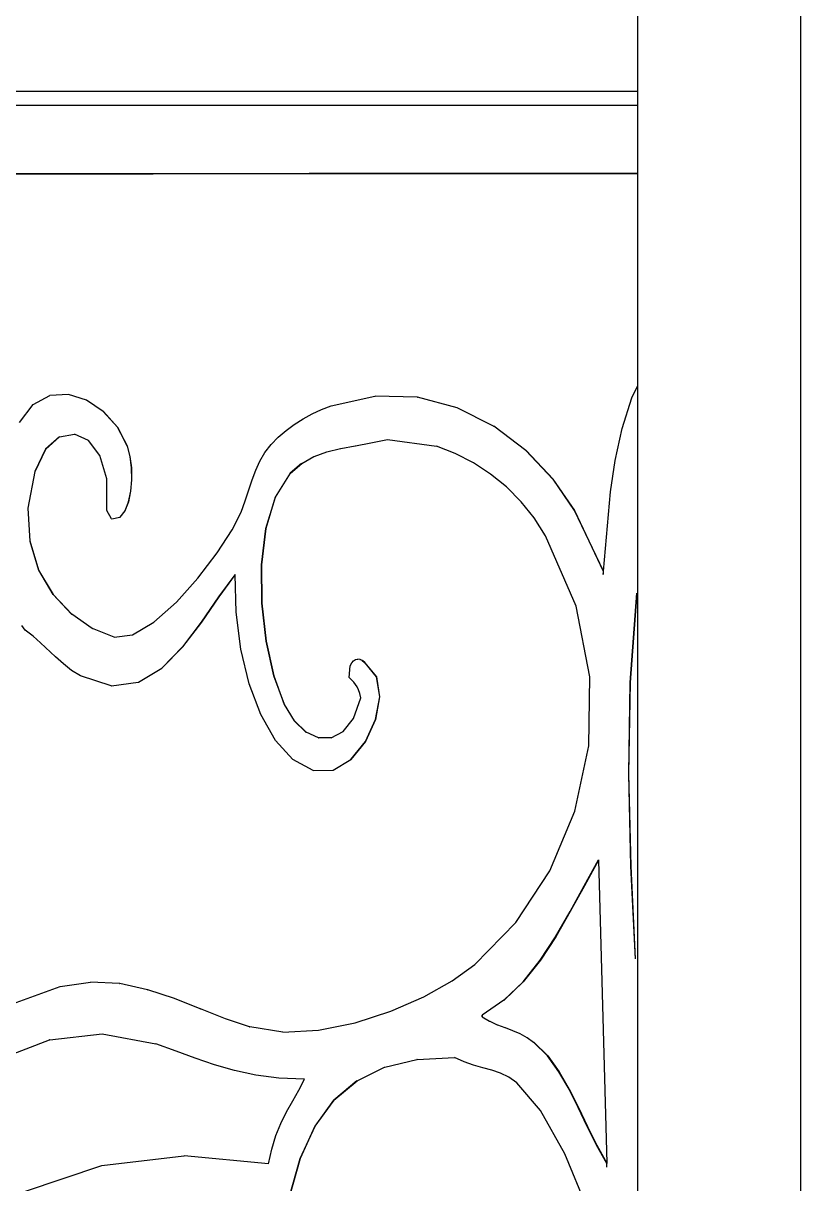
# Model space of a CAD drawing. Header units: inches. Extents: x 1397 to 20304, y -27267 to -746.
# Drawn here: x 2812 to 2821.55, y -9210.59 to -9196.33 of the extents above; entities that cross this region are included whole.
import ezdxf

# ---------------------------------------------------------------- set-up
doc = ezdxf.new("R2010")
doc.units = ezdxf.units.IN
doc.header["$LTSCALE"] = 17
doc.header["$MEASUREMENT"] = 0
doc.layers.add('OUTLINE', color=1, linetype='Continuous', lineweight=25)

msp = doc.modelspace()

# ---------------------------------------------------------------- linework, layer by layer
for p, q in [((2805.876, -9197.338), (2819.555, -9197.338)), ((2808.33, -9198.178), (2815.516, -9198.178)), ((2809.765, -9198.188), (2815.516, -9198.178)), ((2815.519, -9198.178), (2815.516, -9198.178)), ((2819.555, -9198.171), (2815.519, -9198.178)), ((2815.519, -9198.178), (2819.555, -9198.178)), ((2812.559, -9200.89), (2812.333, -9200.903)), ((2812.781, -9200.96), (2812.559, -9200.89)), ((2819.48, -9200.933), (2819.555, -9200.781)), ((2811.957, -9201.236), (2812.127, -9201.014)), ((2812.127, -9201.014), (2812.333, -9200.903)), ((2812.781, -9200.96), (2812.783, -9200.96)), ((2812.988, -9201.099), (2812.783, -9200.96)), ((2815.668, -9201.075), (2815.785, -9201.03)), ((2815.785, -9201.03), (2816.325, -9200.911)), ((2816.325, -9200.911), (2816.328, -9200.911)), ((2816.844, -9200.926), (2816.328, -9200.911)), ((2816.844, -9200.926), (2816.847, -9200.926)), ((2817.333, -9201.056), (2816.847, -9200.926)), ((2819.361, -9201.307), (2819.48, -9200.933)), ((2812.988, -9201.099), (2812.991, -9201.099)), ((2812.988, -9201.099), (2813.161, -9201.293)), ((2813.164, -9201.293), (2812.991, -9201.099)), ((2815.441, -9201.19), (2815.553, -9201.129)), ((2815.553, -9201.129), (2815.668, -9201.075)), ((2817.333, -9201.056), (2817.336, -9201.056)), ((2817.781, -9201.281), (2817.336, -9201.056)), ((2813.161, -9201.293), (2813.164, -9201.293)), ((2813.161, -9201.293), (2813.282, -9201.527)), ((2813.284, -9201.527), (2813.164, -9201.293)), ((2815.232, -9201.335), (2815.334, -9201.259)), ((2815.334, -9201.259), (2815.441, -9201.19)), ((2817.781, -9201.281), (2817.783, -9201.281)), ((2818.177, -9201.579), (2817.783, -9201.281)), ((2819.276, -9201.702), (2819.361, -9201.307)), ((2812.448, -9201.412), (2812.279, -9201.564)), ((2812.282, -9201.564), (2812.451, -9201.412)), ((2812.448, -9201.412), (2812.451, -9201.412)), ((2812.451, -9201.412), (2812.633, -9201.378)), ((2812.806, -9201.455), (2812.633, -9201.378)), ((2812.947, -9201.641), (2812.806, -9201.455)), ((2815.049, -9201.507), (2815.137, -9201.417)), ((2815.137, -9201.417), (2815.232, -9201.335)), ((2816.276, -9201.487), (2816.477, -9201.444)), ((2816.477, -9201.444), (2817.081, -9201.527)), ((2812.279, -9201.564), (2812.148, -9201.838)), ((2812.151, -9201.838), (2812.282, -9201.564)), ((2812.279, -9201.564), (2812.282, -9201.564)), ((2813.282, -9201.527), (2813.284, -9201.527)), ((2813.282, -9201.527), (2813.315, -9201.652)), ((2813.318, -9201.652), (2813.284, -9201.527)), ((2814.972, -9201.604), (2815.049, -9201.507)), ((2815.576, -9201.653), (2815.732, -9201.594)), ((2815.732, -9201.594), (2815.734, -9201.594)), ((2815.734, -9201.594), (2815.901, -9201.553)), ((2815.901, -9201.553), (2815.904, -9201.553)), ((2815.904, -9201.553), (2816.081, -9201.521)), ((2816.081, -9201.521), (2816.084, -9201.521)), ((2816.084, -9201.521), (2816.273, -9201.487)), ((2816.276, -9201.487), (2816.273, -9201.487)), ((2817.311, -9201.617), (2817.081, -9201.527)), ((2818.177, -9201.579), (2818.18, -9201.579)), ((2818.177, -9201.579), (2818.511, -9201.93)), ((2818.514, -9201.93), (2818.18, -9201.579)), ((2813.03, -9201.929), (2812.947, -9201.641)), ((2813.315, -9201.652), (2813.318, -9201.652)), ((2813.315, -9201.652), (2813.333, -9201.792)), ((2813.336, -9201.792), (2813.318, -9201.652)), ((2814.86, -9201.821), (2814.911, -9201.709)), ((2814.911, -9201.709), (2814.972, -9201.604)), ((2815.424, -9201.738), (2815.284, -9201.859)), ((2815.287, -9201.859), (2815.427, -9201.738)), ((2815.424, -9201.738), (2815.427, -9201.738)), ((2815.427, -9201.738), (2815.573, -9201.653)), ((2815.573, -9201.653), (2815.576, -9201.653)), ((2817.533, -9201.731), (2817.311, -9201.617)), ((2817.743, -9201.868), (2817.533, -9201.731)), ((2819.216, -9202.087), (2819.276, -9201.702)), ((2812.148, -9201.838), (2812.063, -9202.287)), ((2812.066, -9202.287), (2812.151, -9201.838)), ((2812.148, -9201.838), (2812.151, -9201.838)), ((2813.333, -9201.792), (2813.336, -9201.792)), ((2813.333, -9201.792), (2813.336, -9201.938)), ((2813.339, -9201.938), (2813.336, -9201.792)), ((2814.817, -9201.94), (2814.86, -9201.821)), ((2815.284, -9201.859), (2815.099, -9202.152)), ((2815.101, -9202.152), (2815.287, -9201.859)), ((2815.284, -9201.859), (2815.287, -9201.859)), ((2817.939, -9202.027), (2817.743, -9201.868)), ((2813.031, -9202.315), (2813.03, -9201.929)), ((2813.336, -9201.938), (2813.323, -9202.08)), ((2813.326, -9202.08), (2813.339, -9201.938)), ((2813.336, -9201.938), (2813.339, -9201.938)), ((2814.731, -9202.197), (2814.817, -9201.94)), ((2818.119, -9202.208), (2817.939, -9202.027)), ((2818.511, -9201.93), (2818.514, -9201.93)), ((2818.511, -9201.93), (2818.774, -9202.315)), ((2818.777, -9202.315), (2818.514, -9201.93)), ((2813.323, -9202.08), (2813.296, -9202.211)), ((2813.298, -9202.211), (2813.326, -9202.08)), ((2813.323, -9202.08), (2813.326, -9202.08)), ((2815.099, -9202.152), (2814.983, -9202.537)), ((2814.986, -9202.537), (2815.101, -9202.152)), ((2815.099, -9202.152), (2815.101, -9202.152)), ((2819.131, -9203.062), (2819.216, -9202.087)), ((2812.063, -9202.287), (2812.085, -9202.692)), ((2812.063, -9202.287), (2812.066, -9202.287)), ((2812.088, -9202.692), (2812.066, -9202.287)), ((2813.09, -9202.419), (2813.031, -9202.315)), ((2813.296, -9202.211), (2813.252, -9202.32)), ((2813.255, -9202.32), (2813.298, -9202.211)), ((2813.296, -9202.211), (2813.298, -9202.211)), ((2814.681, -9202.336), (2814.731, -9202.197)), ((2818.281, -9202.408), (2818.119, -9202.208)), ((2818.774, -9202.315), (2819.128, -9203.062)), ((2818.774, -9202.315), (2818.777, -9202.315)), ((2819.131, -9203.062), (2818.777, -9202.315)), ((2813.09, -9202.419), (2813.093, -9202.419)), ((2813.093, -9202.419), (2813.193, -9202.398)), ((2813.252, -9202.32), (2813.193, -9202.398)), ((2813.193, -9202.398), (2813.196, -9202.398)), ((2813.196, -9202.398), (2813.255, -9202.32)), ((2813.252, -9202.32), (2813.255, -9202.32)), ((2814.57, -9202.554), (2814.681, -9202.336)), ((2818.421, -9202.626), (2818.281, -9202.408)), ((2814.386, -9202.837), (2814.57, -9202.554)), ((2814.983, -9202.537), (2814.93, -9202.983)), ((2814.933, -9202.983), (2814.986, -9202.537)), ((2814.983, -9202.537), (2814.986, -9202.537)), ((2812.085, -9202.692), (2812.088, -9202.692)), ((2812.085, -9202.692), (2812.194, -9203.048)), ((2812.197, -9203.048), (2812.088, -9202.692)), ((2818.795, -9203.492), (2818.421, -9202.626)), ((2814.151, -9203.147), (2814.386, -9202.837)), ((2814.93, -9202.983), (2814.933, -9202.983)), ((2814.93, -9202.983), (2814.934, -9203.455)), ((2814.937, -9203.455), (2814.933, -9202.983)), ((2812.194, -9203.048), (2812.371, -9203.349)), ((2812.194, -9203.048), (2812.197, -9203.048)), ((2812.374, -9203.349), (2812.197, -9203.048)), ((2813.885, -9203.444), (2814.151, -9203.147)), ((2814.607, -9203.103), (2814.405, -9203.377)), ((2814.408, -9203.377), (2814.607, -9203.107)), ((2814.607, -9203.107), (2814.607, -9203.103)), ((2814.62, -9203.565), (2814.607, -9203.107)), ((2819.128, -9203.062), (2819.128, -9203.103)), ((2819.128, -9203.062), (2819.131, -9203.062)), ((2819.128, -9203.103), (2819.131, -9203.071)), ((2819.131, -9203.071), (2819.131, -9203.062)), ((2812.371, -9203.349), (2812.597, -9203.59)), ((2812.371, -9203.349), (2812.374, -9203.349)), ((2812.6, -9203.59), (2812.374, -9203.349)), ((2813.61, -9203.69), (2813.885, -9203.444)), ((2814.405, -9203.377), (2814.193, -9203.687)), ((2814.195, -9203.687), (2814.408, -9203.377)), ((2814.405, -9203.377), (2814.408, -9203.377)), ((2814.934, -9203.455), (2814.937, -9203.455)), ((2814.934, -9203.455), (2814.987, -9203.92)), ((2814.989, -9203.92), (2814.937, -9203.455)), ((2819.54, -9203.332), (2819.458, -9204.43)), ((2819.461, -9204.43), (2819.543, -9203.332)), ((2812.597, -9203.59), (2812.6, -9203.59)), ((2812.853, -9203.766), (2812.6, -9203.59)), ((2814.679, -9204.018), (2814.62, -9203.565)), ((2818.964, -9204.361), (2818.795, -9203.492)), ((2812.03, -9203.788), (2811.988, -9203.729)), ((2813.348, -9203.845), (2813.61, -9203.69)), ((2814.193, -9203.687), (2813.962, -9203.993)), ((2813.965, -9203.993), (2814.195, -9203.687)), ((2814.193, -9203.687), (2814.195, -9203.687)), ((2812.125, -9203.86), (2812.03, -9203.788)), ((2812.218, -9203.942), (2812.125, -9203.86)), ((2812.853, -9203.766), (2812.856, -9203.766)), ((2813.12, -9203.871), (2812.856, -9203.766)), ((2813.12, -9203.871), (2813.348, -9203.845)), ((2812.402, -9204.116), (2812.218, -9203.942)), ((2813.962, -9203.993), (2813.706, -9204.253)), ((2813.708, -9204.253), (2813.965, -9203.993)), ((2813.962, -9203.993), (2813.965, -9203.993)), ((2814.781, -9204.444), (2814.679, -9204.018)), ((2814.987, -9203.92), (2814.989, -9203.92)), ((2814.987, -9203.92), (2815.081, -9204.347)), ((2815.084, -9204.347), (2814.989, -9203.92)), ((2812.498, -9204.201), (2812.402, -9204.116)), ((2816.039, -9204.188), (2816.06, -9204.162)), ((2816.06, -9204.162), (2816.085, -9204.147)), ((2816.085, -9204.147), (2816.111, -9204.142)), ((2816.111, -9204.142), (2816.114, -9204.142)), ((2816.114, -9204.142), (2816.113, -9204.142)), ((2816.14, -9204.146), (2816.114, -9204.142)), ((2816.14, -9204.146), (2816.142, -9204.146)), ((2816.168, -9204.159), (2816.142, -9204.146)), ((2816.168, -9204.159), (2816.171, -9204.159)), ((2816.168, -9204.159), (2816.197, -9204.182)), ((2816.2, -9204.182), (2816.171, -9204.159)), ((2812.599, -9204.28), (2812.498, -9204.201)), ((2812.707, -9204.348), (2812.599, -9204.28)), ((2813.419, -9204.427), (2813.706, -9204.253)), ((2813.706, -9204.253), (2813.708, -9204.253)), ((2816.006, -9204.368), (2816.021, -9204.223)), ((2816.021, -9204.223), (2816.039, -9204.188)), ((2816.197, -9204.182), (2816.2, -9204.182)), ((2816.197, -9204.182), (2816.342, -9204.36)), ((2816.345, -9204.36), (2816.2, -9204.182)), ((2813.086, -9204.472), (2812.707, -9204.348)), ((2813.089, -9204.472), (2813.416, -9204.427)), ((2813.416, -9204.427), (2813.419, -9204.427)), ((2814.923, -9204.824), (2814.781, -9204.444)), ((2815.081, -9204.347), (2815.084, -9204.347)), ((2815.081, -9204.347), (2815.211, -9204.7)), ((2815.214, -9204.7), (2815.084, -9204.347)), ((2816.037, -9204.398), (2816.006, -9204.368)), ((2816.064, -9204.425), (2816.037, -9204.398)), ((2816.086, -9204.453), (2816.064, -9204.425)), ((2816.105, -9204.483), (2816.086, -9204.453)), ((2816.342, -9204.36), (2816.345, -9204.36)), ((2816.342, -9204.36), (2816.38, -9204.607)), ((2816.383, -9204.607), (2816.345, -9204.36)), ((2818.951, -9205.209), (2818.964, -9204.361)), ((2819.458, -9204.43), (2819.44, -9205.552)), ((2819.443, -9205.552), (2819.461, -9204.43)), ((2819.458, -9204.43), (2819.461, -9204.43)), ((2813.086, -9204.472), (2813.089, -9204.472)), ((2816.122, -9204.519), (2816.105, -9204.483)), ((2816.138, -9204.563), (2816.122, -9204.519)), ((2816.153, -9204.617), (2816.138, -9204.563)), ((2815.211, -9204.7), (2815.214, -9204.7)), ((2815.211, -9204.7), (2815.332, -9204.899)), ((2815.335, -9204.899), (2815.214, -9204.7)), ((2816.06, -9204.87), (2816.153, -9204.617)), ((2816.38, -9204.607), (2816.33, -9204.885)), ((2816.333, -9204.885), (2816.383, -9204.607)), ((2816.38, -9204.607), (2816.383, -9204.607)), ((2815.102, -9205.141), (2814.923, -9204.824)), ((2815.934, -9205.032), (2816.06, -9204.87)), ((2815.332, -9204.899), (2815.335, -9204.899)), ((2815.332, -9204.899), (2815.477, -9205.038)), ((2815.479, -9205.038), (2815.335, -9204.899)), ((2816.33, -9204.885), (2816.207, -9205.154)), ((2816.209, -9205.154), (2816.333, -9204.885)), ((2816.33, -9204.885), (2816.333, -9204.885)), ((2815.317, -9205.375), (2815.102, -9205.141)), ((2815.477, -9205.038), (2815.479, -9205.038)), ((2815.632, -9205.11), (2815.479, -9205.038)), ((2815.632, -9205.11), (2815.635, -9205.11)), ((2815.788, -9205.11), (2815.635, -9205.11)), ((2815.788, -9205.11), (2815.934, -9205.032)), ((2816.207, -9205.154), (2816.027, -9205.374)), ((2816.03, -9205.374), (2816.209, -9205.154)), ((2816.207, -9205.154), (2816.209, -9205.154)), ((2818.779, -9206.01), (2818.951, -9205.209)), ((2815.564, -9205.509), (2815.317, -9205.375)), ((2815.81, -9205.506), (2816.027, -9205.374)), ((2816.027, -9205.374), (2816.03, -9205.374)), ((2815.564, -9205.509), (2815.567, -9205.509)), ((2815.567, -9205.509), (2815.807, -9205.506)), ((2815.807, -9205.506), (2815.81, -9205.506)), ((2819.44, -9205.552), (2819.443, -9205.552)), ((2819.44, -9205.552), (2819.467, -9206.686)), ((2819.469, -9206.686), (2819.443, -9205.552)), ((2818.473, -9206.741), (2818.779, -9206.01)), ((2818.894, -9206.926), (2819.069, -9206.608)), ((2819.069, -9206.613), (2818.897, -9206.926)), ((2819.069, -9206.608), (2819.07, -9206.611)), ((2819.07, -9206.611), (2819.069, -9206.612)), ((2819.07, -9206.611), (2819.069, -9206.613)), ((2819.069, -9206.613), (2819.171, -9210.334)), ((2819.467, -9206.686), (2819.469, -9206.686)), ((2819.467, -9206.686), (2819.52, -9207.822)), ((2819.523, -9207.822), (2819.469, -9206.686)), ((2818.056, -9207.377), (2818.473, -9206.741)), ((2818.721, -9207.244), (2818.894, -9206.926)), ((2818.897, -9206.926), (2818.724, -9207.244)), ((2818.894, -9206.926), (2818.897, -9206.926)), ((2818.544, -9207.552), (2818.721, -9207.244)), ((2818.724, -9207.244), (2818.546, -9207.552)), ((2818.721, -9207.244), (2818.724, -9207.244)), ((2817.552, -9207.894), (2818.056, -9207.377)), ((2818.354, -9207.842), (2818.544, -9207.552)), ((2818.546, -9207.552), (2818.356, -9207.842)), ((2818.544, -9207.552), (2818.546, -9207.552)), ((2818.144, -9208.106), (2818.354, -9207.842)), ((2818.356, -9207.842), (2818.147, -9208.106)), ((2818.354, -9207.842), (2818.356, -9207.842)), ((2817.274, -9208.093), (2817.552, -9207.894)), ((2812.457, -9208.164), (2812.829, -9208.11)), ((2812.829, -9208.11), (2812.832, -9208.11)), ((2813.187, -9208.129), (2812.832, -9208.11)), ((2813.187, -9208.129), (2813.19, -9208.129)), ((2813.53, -9208.203), (2813.19, -9208.129)), ((2816.923, -9208.29), (2817.274, -9208.093)), ((2817.909, -9208.333), (2818.144, -9208.106)), ((2818.147, -9208.106), (2817.912, -9208.333)), ((2818.144, -9208.106), (2818.147, -9208.106)), ((2811.826, -9208.392), (2812.457, -9208.164)), ((2813.53, -9208.203), (2813.533, -9208.203)), ((2813.861, -9208.313), (2813.533, -9208.203)), ((2816.518, -9208.468), (2816.923, -9208.29)), ((2813.861, -9208.313), (2813.864, -9208.313)), ((2814.179, -9208.438), (2813.864, -9208.313)), ((2814.179, -9208.438), (2814.182, -9208.438)), ((2814.487, -9208.561), (2814.182, -9208.438)), ((2817.909, -9208.333), (2817.643, -9208.516)), ((2817.909, -9208.333), (2817.912, -9208.333)), ((2814.487, -9208.561), (2814.489, -9208.561)), ((2814.784, -9208.661), (2814.489, -9208.561)), ((2816.082, -9208.61), (2816.518, -9208.468)), ((2817.64, -9208.537), (2817.64, -9208.516)), ((2817.64, -9208.516), (2817.643, -9208.516)), ((2817.64, -9208.537), (2817.643, -9208.537)), ((2817.643, -9208.516), (2817.643, -9208.537)), ((2817.643, -9208.537), (2817.733, -9208.59)), ((2814.784, -9208.661), (2814.786, -9208.661)), ((2815.194, -9208.724), (2814.786, -9208.661)), ((2815.194, -9208.724), (2815.633, -9208.701)), ((2815.633, -9208.701), (2816.082, -9208.61)), ((2817.733, -9208.59), (2817.736, -9208.59)), ((2817.736, -9208.59), (2817.827, -9208.633)), ((2817.827, -9208.633), (2817.83, -9208.633)), ((2817.83, -9208.633), (2817.92, -9208.669)), ((2817.92, -9208.669), (2817.923, -9208.669)), ((2817.923, -9208.669), (2818.013, -9208.704)), ((2818.013, -9208.704), (2818.016, -9208.704)), ((2818.016, -9208.704), (2818.103, -9208.742)), ((2811.754, -9209.04), (2812.328, -9208.821)), ((2812.331, -9208.821), (2812.328, -9208.821)), ((2812.331, -9208.821), (2812.972, -9208.744)), ((2812.972, -9208.744), (2813.635, -9208.869)), ((2813.881, -9208.957), (2813.635, -9208.869)), ((2818.103, -9208.742), (2818.106, -9208.742)), ((2818.106, -9208.742), (2818.19, -9208.789)), ((2818.19, -9208.789), (2818.193, -9208.789)), ((2818.193, -9208.789), (2818.274, -9208.848)), ((2818.443, -9209.017), (2818.274, -9208.848)), ((2818.274, -9208.848), (2818.276, -9208.848)), ((2818.276, -9208.848), (2818.446, -9209.017)), ((2814.118, -9209.044), (2813.881, -9208.957)), ((2818.585, -9209.211), (2818.443, -9209.017)), ((2818.443, -9209.017), (2818.446, -9209.017)), ((2818.446, -9209.017), (2818.588, -9209.211)), ((2814.355, -9209.125), (2814.118, -9209.044)), ((2814.6, -9209.196), (2814.355, -9209.125)), ((2816.105, -9209.321), (2816.442, -9209.155)), ((2816.442, -9209.155), (2816.445, -9209.155)), ((2816.445, -9209.155), (2816.841, -9209.06)), ((2816.844, -9209.06), (2816.841, -9209.06)), ((2816.844, -9209.06), (2817.302, -9209.035)), ((2817.419, -9209.09), (2817.302, -9209.035)), ((2817.535, -9209.13), (2817.419, -9209.09)), ((2817.649, -9209.162), (2817.535, -9209.13)), ((2814.86, -9209.252), (2814.6, -9209.196)), ((2815.145, -9209.29), (2814.86, -9209.252)), ((2815.461, -9209.304), (2815.145, -9209.29)), ((2817.759, -9209.192), (2817.649, -9209.162)), ((2817.867, -9209.228), (2817.759, -9209.192)), ((2817.969, -9209.277), (2817.867, -9209.228)), ((2818.067, -9209.346), (2817.969, -9209.277)), ((2818.709, -9209.424), (2818.585, -9209.211)), ((2818.585, -9209.211), (2818.588, -9209.211)), ((2818.588, -9209.211), (2818.712, -9209.424)), ((2815.314, -9209.568), (2815.389, -9209.436)), ((2815.389, -9209.436), (2815.461, -9209.304)), ((2816.102, -9209.321), (2815.818, -9209.562)), ((2815.821, -9209.562), (2816.105, -9209.321)), ((2816.102, -9209.321), (2816.105, -9209.321)), ((2818.356, -9209.689), (2818.067, -9209.346)), ((2818.821, -9209.65), (2818.709, -9209.424)), ((2818.709, -9209.424), (2818.712, -9209.424)), ((2818.712, -9209.424), (2818.824, -9209.65)), ((2815.24, -9209.703), (2815.314, -9209.568)), ((2815.818, -9209.562), (2815.587, -9209.88)), ((2815.59, -9209.88), (2815.821, -9209.562)), ((2815.818, -9209.562), (2815.821, -9209.562)), ((2815.17, -9209.845), (2815.24, -9209.703)), ((2818.656, -9210.22), (2818.356, -9209.689)), ((2818.931, -9209.882), (2818.821, -9209.65)), ((2818.821, -9209.65), (2818.824, -9209.65)), ((2818.824, -9209.65), (2818.934, -9209.882)), ((2815.108, -9209.996), (2815.17, -9209.845)), ((2815.056, -9210.161), (2815.108, -9209.996)), ((2815.587, -9209.88), (2815.405, -9210.277)), ((2815.408, -9210.277), (2815.59, -9209.88)), ((2815.587, -9209.88), (2815.59, -9209.88)), ((2819.045, -9210.115), (2818.931, -9209.882)), ((2818.931, -9209.882), (2818.934, -9209.882)), ((2818.934, -9209.882), (2819.048, -9210.115)), ((2819.171, -9210.339), (2819.045, -9210.115)), ((2819.045, -9210.115), (2819.048, -9210.115)), ((2819.048, -9210.115), (2819.171, -9210.334)), ((2812.968, -9210.364), (2813.979, -9210.245)), ((2813.979, -9210.245), (2813.982, -9210.245)), ((2813.982, -9210.245), (2813.981, -9210.245)), ((2815.019, -9210.341), (2813.982, -9210.245)), ((2815.019, -9210.341), (2815.056, -9210.161)), ((2815.405, -9210.277), (2815.27, -9210.756)), ((2815.272, -9210.756), (2815.408, -9210.277)), ((2815.405, -9210.277), (2815.408, -9210.277)), ((2818.932, -9210.885), (2818.656, -9210.22)), ((2812.021, -9210.682), (2812.968, -9210.364)), ((2819.171, -9210.334), (2819.171, -9210.339)), ((2819.172, -9210.341), (2819.171, -9210.339)), ((2819.172, -9210.383), (2819.172, -9210.341))]:
    msp.add_line(p, q)
at = {"layer": 'OUTLINE'}
for p, q in [((2821.555, -9231.163), (2821.555, -9119.163)), ((2819.555, -9220.496), (2819.555, -9124.179)), ((2785.555, -9197.163), (2819.555, -9197.163)), ((2785.555, -9197.163), (2819.555, -9197.163))]:
    msp.add_line(p, q, dxfattribs=at)

doc.saveas('drawing.dxf')
